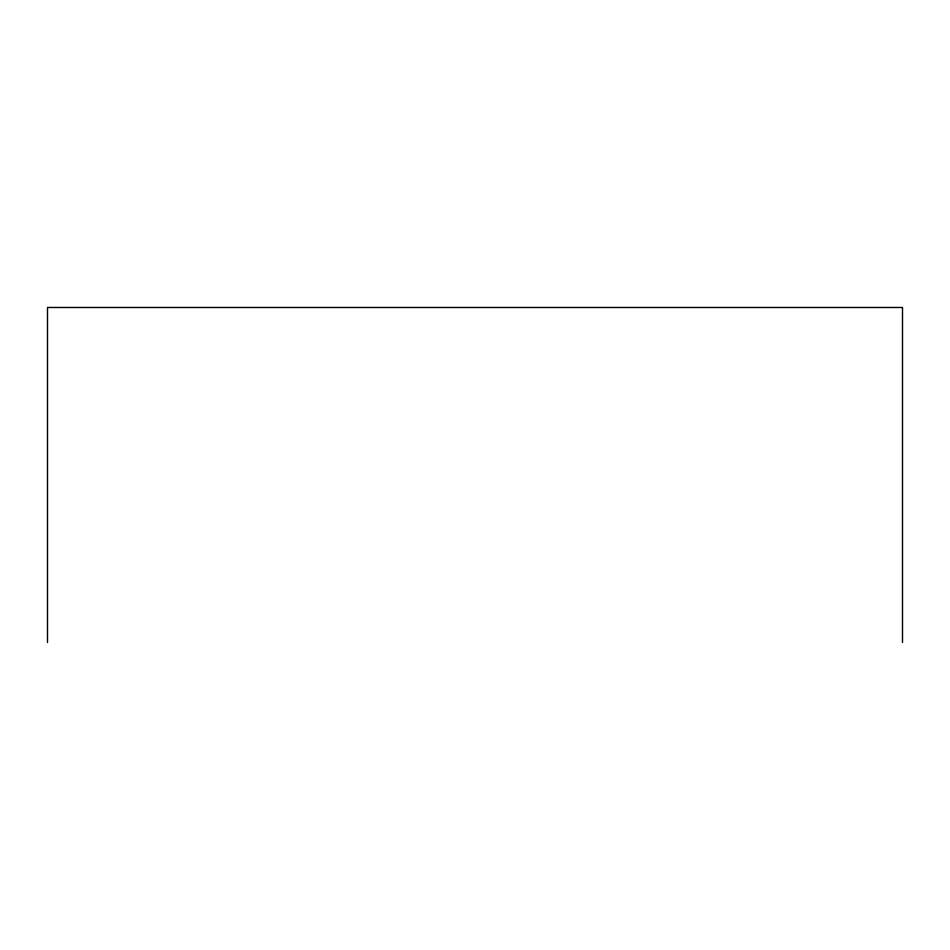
<?xml version="1.0" encoding="UTF-8"?>
<svg xmlns="http://www.w3.org/2000/svg" width="950" height="950" viewBox="0 0 950 950"><rect width="100%" height="100%" fill="white"/><g stroke="black" fill="none" stroke-linecap="round" stroke-linejoin="round"><path stroke-width="1.43" d="M902.5 642.521L902.5 307.479L47.5 307.479L47.5 642.521"/></g></svg>
